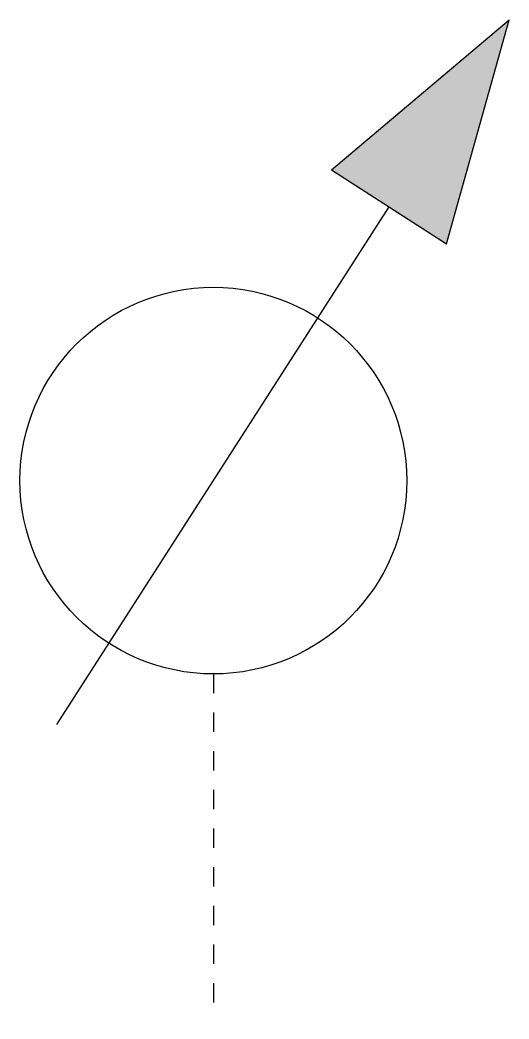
# Model space of a CAD drawing. Extents: x -1 to 1.53, y 0 to 5.17.
import ezdxf

# ---------------------------------------------------------------- set-up
doc = ezdxf.new("R2010")
doc.units = 0
doc.header["$LTSCALE"] = 0.2
doc.linetypes.add('HIDDENX2', pattern=[0.75, 0.5, -0.25])

msp = doc.modelspace()

# ---------------------------------------------------------------- hatches: boundary and pattern name
msp.add_hatch(color=256).paths.add_polyline_path([(0.6106, 4.3924), (1.2057, 4.0105), (1.5289, 5.1684)])

# ---------------------------------------------------------------- linework, layer by layer
at = {"linetype": 'ByBlock'}
for p, q in [((0.6106, 4.3924), (1.5289, 5.1684)), ((1.2057, 4.0105), (1.5289, 5.1684)), ((0.6106, 4.3924), (1.2057, 4.0105)), ((0.9082, 4.2014), (-0.8107, 1.5236))]:
    msp.add_line(p, q, dxfattribs=at)
at = {"linetype": 'HIDDENX2'}
msp.add_line((0, 1.7853), (0, 0), dxfattribs=at)
msp.add_circle((0, 2.7853), 1)

doc.saveas('drawing.dxf')
